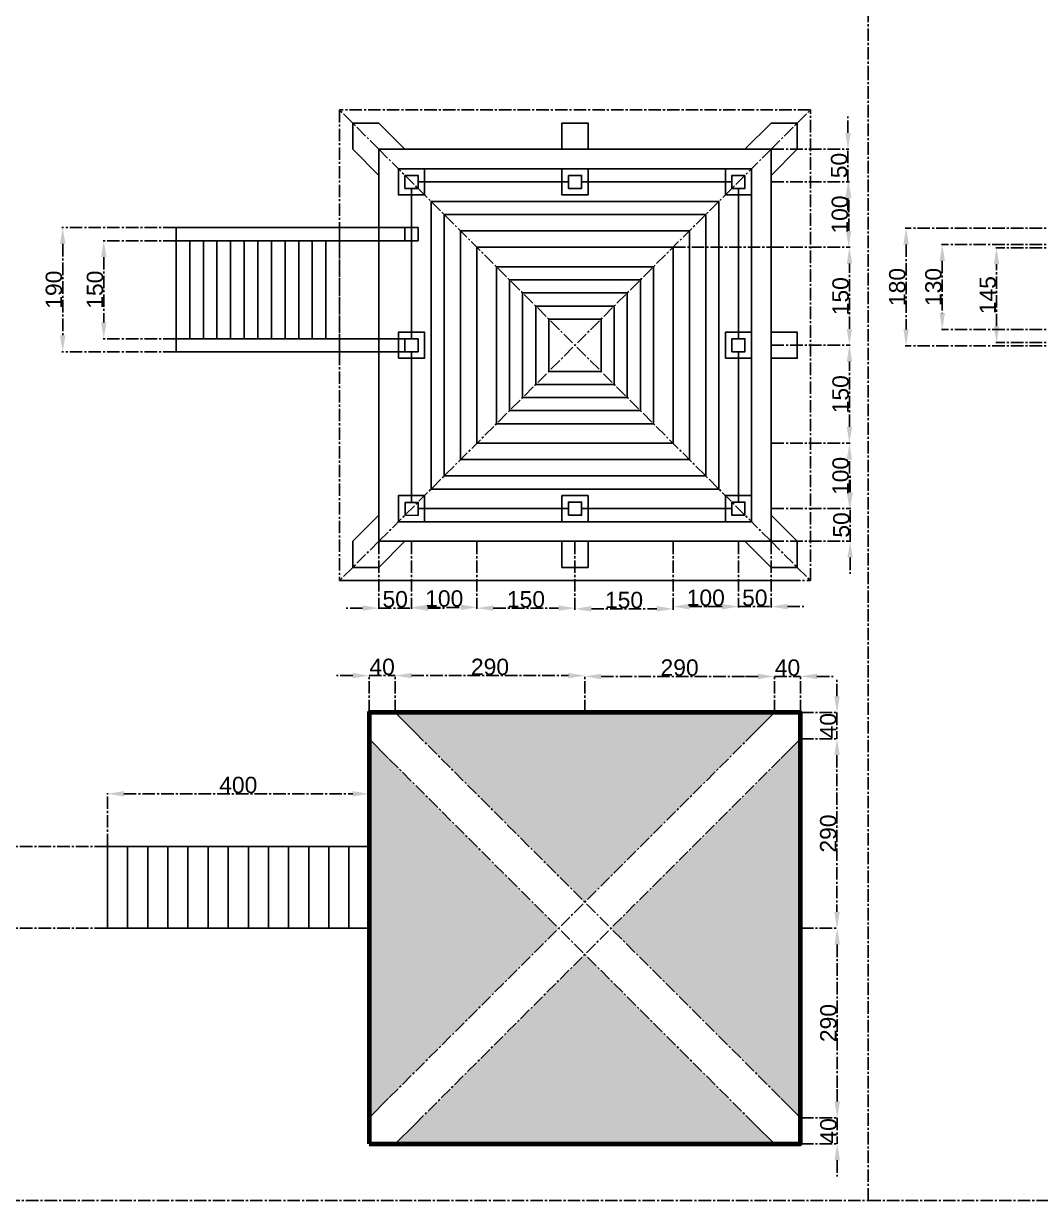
# Model space of a CAD drawing. Header units: centimetres. Extents: x -483 to 5478, y -332 to 3204.
# Drawn here: x 971 to 2526, y -332 to 1469 of the extents above; entities that cross this region are included whole.
import ezdxf

# ---------------------------------------------------------------- set-up
doc = ezdxf.new("R2010")
doc.units = ezdxf.units.CM
doc.linetypes.add('AXES2', pattern=[28.575, 19.05, -3.175, 3.175, -3.175])
doc.styles.get("Standard").update_dxf_attribs({"font": 'arial.ttf'})
doc.dimstyles.new('ISO-25', dxfattribs={"dimtxt": 25, "dimasz": 25, "dimexe": 1.25, "dimexo": 0.625, "dimtad": 1, "dimtxsty": 'Standard', "dimcen": 2.5, "dimadec": 0, "dimazin": 0, "dimtfac": 1, "dimtmove": 0, "dimatfit": 3, "dimfxl": 1, "dimarcsym": 0})

# ---------------------------------------------------------------- blocks, each defined once
blk = doc.blocks.new('*D37')
at = {"color": 0, "linetype": 'AXES2', "lineweight": -2, "transparency": 16777216}
for p, q in [((1514, 675.9), (1514, 573.2)), ((1564, 675.9), (1564, 573.2)), ((1489, 574.4), (1464, 574.4)), ((1514, 574.4), (1564, 574.4)), ((1589, 574.4), (1614, 574.4))]:
    blk.add_line(p, q, dxfattribs=at)
at = {"color": 0, "linetype": 'AXES2', "transparency": 16777216}
for points in [[(1489, 578.6), (1489, 570.3), (1514, 574.4)], [(1589, 578.6), (1589, 570.3), (1564, 574.4)]]:
    blk.add_solid(points, dxfattribs=at)
at = {"layer": 'Defpoints', "color": 0, "linetype": 'AXES2', "transparency": 16777216}
for p in [(1514, 676.6), (1564, 676.6), (1564, 574.4)]:
    blk.add_point(p, dxfattribs=at)
at = {"color": 0, "linetype": 'AXES2', "transparency": 16777216, "insert": (1539, 587.8), "char_height": 25, "attachment_point": 5}
blk.add_mtext('50', dxfattribs=at)
blk = doc.blocks.new('*D38')
at = {"color": 0, "linetype": 'AXES2', "lineweight": -2, "transparency": 16777216}
for p, q in [((1564, 675.9), (1564, 574.3)), ((1664, 675.9), (1664, 574.3)), ((1589, 575.5), (1639, 575.5))]:
    blk.add_line(p, q, dxfattribs=at)
at = {"color": 0, "linetype": 'AXES2', "transparency": 16777216}
for points in [[(1589, 579.7), (1589, 571.4), (1564, 575.5)], [(1639, 579.7), (1639, 571.4), (1664, 575.5)]]:
    blk.add_solid(points, dxfattribs=at)
at = {"layer": 'Defpoints', "color": 0, "linetype": 'AXES2', "transparency": 16777216}
for p in [(1564, 676.6), (1664, 676.6), (1664, 575.5)]:
    blk.add_point(p, dxfattribs=at)
at = {"color": 0, "linetype": 'AXES2', "transparency": 16777216, "insert": (1614, 588.9), "char_height": 25, "attachment_point": 5}
blk.add_mtext('100', dxfattribs=at)
blk = doc.blocks.new('*D39')
at = {"color": 0, "linetype": 'AXES2', "lineweight": -2, "transparency": 16777216}
for p, q in [((1664, 675.9), (1664, 573.1)), ((1814, 675.9), (1814, 573.1)), ((1689, 574.3), (1789, 574.3))]:
    blk.add_line(p, q, dxfattribs=at)
at = {"color": 0, "linetype": 'AXES2', "transparency": 16777216}
for points in [[(1689, 578.5), (1689, 570.2), (1664, 574.3)], [(1789, 578.5), (1789, 570.2), (1814, 574.3)]]:
    blk.add_solid(points, dxfattribs=at)
at = {"layer": 'Defpoints', "color": 0, "linetype": 'AXES2', "transparency": 16777216}
for p in [(1664, 676.6), (1814, 676.6), (1814, 574.3)]:
    blk.add_point(p, dxfattribs=at)
at = {"color": 0, "linetype": 'AXES2', "transparency": 16777216, "insert": (1739, 587.7), "char_height": 25, "attachment_point": 5}
blk.add_mtext('150', dxfattribs=at)
blk = doc.blocks.new('*D40')
at = {"color": 0, "linetype": 'AXES2', "lineweight": -2, "transparency": 16777216}
for p, q in [((1814, 675.9), (1814, 571.9)), ((1964, 675.9), (1964, 571.9)), ((1839, 573.2), (1939, 573.2))]:
    blk.add_line(p, q, dxfattribs=at)
at = {"color": 0, "linetype": 'AXES2', "transparency": 16777216}
for points in [[(1839, 577.4), (1839, 569), (1814, 573.2)], [(1939, 577.4), (1939, 569), (1964, 573.2)]]:
    blk.add_solid(points, dxfattribs=at)
at = {"layer": 'Defpoints', "color": 0, "linetype": 'AXES2', "transparency": 16777216}
for p in [(1814, 676.6), (1964, 676.6), (1964, 573.2)]:
    blk.add_point(p, dxfattribs=at)
at = {"color": 0, "linetype": 'AXES2', "transparency": 16777216, "insert": (1889, 586.6), "char_height": 25, "attachment_point": 5}
blk.add_mtext('150', dxfattribs=at)
blk = doc.blocks.new('*D41')
at = {"color": 0, "linetype": 'AXES2', "lineweight": -2, "transparency": 16777216}
for p, q in [((1964, 675.9), (1964, 575.3)), ((2064, 675.9), (2064, 575.3)), ((1989, 576.6), (2039, 576.6))]:
    blk.add_line(p, q, dxfattribs=at)
at = {"color": 0, "linetype": 'AXES2', "transparency": 16777216}
for points in [[(1989, 580.8), (1989, 572.4), (1964, 576.6)], [(2039, 580.8), (2039, 572.4), (2064, 576.6)]]:
    blk.add_solid(points, dxfattribs=at)
at = {"layer": 'Defpoints', "color": 0, "linetype": 'AXES2', "transparency": 16777216}
for p in [(1964, 676.6), (2064, 676.6), (2064, 576.6)]:
    blk.add_point(p, dxfattribs=at)
at = {"color": 0, "linetype": 'AXES2', "transparency": 16777216, "insert": (2014, 590), "char_height": 25, "attachment_point": 5}
blk.add_mtext('100', dxfattribs=at)
blk = doc.blocks.new('*D42')
at = {"color": 0, "linetype": 'AXES2', "lineweight": -2, "transparency": 16777216}
for p, q in [((2064, 675.9), (2064, 575.3)), ((2114, 675.9), (2114, 575.3)), ((2039, 576.6), (2014, 576.6)), ((2064, 576.6), (2114, 576.6)), ((2139, 576.6), (2164, 576.6))]:
    blk.add_line(p, q, dxfattribs=at)
at = {"color": 0, "linetype": 'AXES2', "transparency": 16777216}
for points in [[(2039, 580.8), (2039, 572.4), (2064, 576.6)], [(2139, 580.8), (2139, 572.4), (2114, 576.6)]]:
    blk.add_solid(points, dxfattribs=at)
at = {"layer": 'Defpoints', "color": 0, "linetype": 'AXES2', "transparency": 16777216}
for p in [(2064, 676.6), (2114, 676.6), (2114, 576.6)]:
    blk.add_point(p, dxfattribs=at)
at = {"color": 0, "linetype": 'AXES2', "transparency": 16777216, "insert": (2089, 590), "char_height": 25, "attachment_point": 5}
blk.add_mtext('50', dxfattribs=at)
blk = doc.blocks.new('*D43')
at = {"color": 0, "linetype": 'AXES2', "lineweight": -2, "transparency": 16777216}
for p, q in [((2234.9, 751.6), (2234.9, 776.6)), ((2114.6, 726.6), (2236.1, 726.6)), ((2234.9, 676.6), (2234.9, 726.6)), ((2114.6, 676.6), (2236.1, 676.6)), ((2234.9, 651.6), (2234.9, 626.6))]:
    blk.add_line(p, q, dxfattribs=at)
at = {"color": 0, "linetype": 'AXES2', "transparency": 16777216}
for points in [[(2230.7, 751.6), (2239, 751.6), (2234.9, 726.6)], [(2230.7, 651.6), (2239, 651.6), (2234.9, 676.6)]]:
    blk.add_solid(points, dxfattribs=at)
at = {"layer": 'Defpoints', "color": 0, "linetype": 'AXES2', "transparency": 16777216}
for p in [(2114, 726.6), (2234.9, 726.6), (2114, 676.6)]:
    blk.add_point(p, dxfattribs=at)
at = {"color": 0, "linetype": 'AXES2', "transparency": 16777216, "insert": (2221.5, 701.6), "char_height": 25, "attachment_point": 5, "rotation": 90}
blk.add_mtext('50', dxfattribs=at)
blk = doc.blocks.new('*D44')
at = {"color": 0, "linetype": 'AXES2', "lineweight": -2, "transparency": 16777216}
for p, q in [((2114.6, 826.6), (2235, 826.6)), ((2233.7, 751.6), (2233.7, 801.6)), ((2114.6, 726.6), (2235, 726.6))]:
    blk.add_line(p, q, dxfattribs=at)
at = {"color": 0, "linetype": 'AXES2', "transparency": 16777216}
for points in [[(2229.6, 801.6), (2237.9, 801.6), (2233.7, 826.6)], [(2229.6, 751.6), (2237.9, 751.6), (2233.7, 726.6)]]:
    blk.add_solid(points, dxfattribs=at)
at = {"layer": 'Defpoints', "color": 0, "linetype": 'AXES2', "transparency": 16777216}
for p in [(2114, 826.6), (2233.7, 826.6), (2114, 726.6)]:
    blk.add_point(p, dxfattribs=at)
at = {"color": 0, "linetype": 'AXES2', "transparency": 16777216, "insert": (2220.3, 776.6), "char_height": 25, "attachment_point": 5, "rotation": 90}
blk.add_mtext('100', dxfattribs=at)
blk = doc.blocks.new('*D45')
at = {"color": 0, "linetype": 'AXES2', "lineweight": -2, "transparency": 16777216}
for p, q in [((2114.6, 976.6), (2235, 976.6)), ((2233.7, 851.6), (2233.7, 951.6)), ((2114.6, 826.6), (2235, 826.6))]:
    blk.add_line(p, q, dxfattribs=at)
at = {"color": 0, "linetype": 'AXES2', "transparency": 16777216}
for points in [[(2229.6, 951.6), (2237.9, 951.6), (2233.7, 976.6)], [(2229.6, 851.6), (2237.9, 851.6), (2233.7, 826.6)]]:
    blk.add_solid(points, dxfattribs=at)
at = {"layer": 'Defpoints', "color": 0, "linetype": 'AXES2', "transparency": 16777216}
for p in [(2114, 976.6), (2233.7, 976.6), (2114, 826.6)]:
    blk.add_point(p, dxfattribs=at)
at = {"color": 0, "linetype": 'AXES2', "transparency": 16777216, "insert": (2220.3, 901.6), "char_height": 25, "attachment_point": 5, "rotation": 90}
blk.add_mtext('150', dxfattribs=at)
blk = doc.blocks.new('*D46')
at = {"color": 0, "linetype": 'AXES2', "lineweight": -2, "transparency": 16777216}
for p, q in [((2114.6, 1126.6), (2235, 1126.6)), ((2233.7, 1001.6), (2233.7, 1101.6)), ((2114.6, 976.6), (2235, 976.6))]:
    blk.add_line(p, q, dxfattribs=at)
at = {"color": 0, "linetype": 'AXES2', "transparency": 16777216}
for points in [[(2229.6, 1101.6), (2237.9, 1101.6), (2233.7, 1126.6)], [(2229.6, 1001.6), (2237.9, 1001.6), (2233.7, 976.6)]]:
    blk.add_solid(points, dxfattribs=at)
at = {"layer": 'Defpoints', "color": 0, "linetype": 'AXES2', "transparency": 16777216}
for p in [(2114, 1126.6), (2233.7, 1126.6), (2114, 976.6)]:
    blk.add_point(p, dxfattribs=at)
at = {"color": 0, "linetype": 'AXES2', "transparency": 16777216, "insert": (2220.3, 1051.6), "char_height": 25, "attachment_point": 5, "rotation": 90}
blk.add_mtext('150', dxfattribs=at)
blk = doc.blocks.new('*D47')
at = {"color": 0, "linetype": 'AXES2', "lineweight": -2, "transparency": 16777216}
for p, q in [((2114.6, 1226.6), (2233.8, 1226.6)), ((2232.6, 1151.6), (2232.6, 1201.6)), ((2114.6, 1126.6), (2233.8, 1126.6))]:
    blk.add_line(p, q, dxfattribs=at)
at = {"color": 0, "linetype": 'AXES2', "transparency": 16777216}
for points in [[(2228.4, 1201.6), (2236.8, 1201.6), (2232.6, 1226.6)], [(2228.4, 1151.6), (2236.8, 1151.6), (2232.6, 1126.6)]]:
    blk.add_solid(points, dxfattribs=at)
at = {"layer": 'Defpoints', "color": 0, "linetype": 'AXES2', "transparency": 16777216}
for p in [(2114, 1226.6), (2232.6, 1226.6), (2114, 1126.6)]:
    blk.add_point(p, dxfattribs=at)
at = {"color": 0, "linetype": 'AXES2', "transparency": 16777216, "insert": (2219.2, 1176.6), "char_height": 25, "attachment_point": 5, "rotation": 90}
blk.add_mtext('100', dxfattribs=at)
blk = doc.blocks.new('*D48')
at = {"color": 0, "linetype": 'AXES2', "lineweight": -2, "transparency": 16777216}
for p, q in [((2231.5, 1301.6), (2231.5, 1326.6)), ((2114.6, 1276.6), (2232.7, 1276.6)), ((2231.5, 1226.6), (2231.5, 1276.6)), ((2114.6, 1226.6), (2232.7, 1226.6)), ((2231.5, 1201.6), (2231.5, 1176.6))]:
    blk.add_line(p, q, dxfattribs=at)
at = {"color": 0, "linetype": 'AXES2', "transparency": 16777216}
for points in [[(2227.3, 1301.6), (2235.6, 1301.6), (2231.5, 1276.6)], [(2227.3, 1201.6), (2235.6, 1201.6), (2231.5, 1226.6)]]:
    blk.add_solid(points, dxfattribs=at)
at = {"layer": 'Defpoints', "color": 0, "linetype": 'AXES2', "transparency": 16777216}
for p in [(2114, 1276.6), (2231.5, 1276.6), (2114, 1226.6)]:
    blk.add_point(p, dxfattribs=at)
at = {"color": 0, "linetype": 'AXES2', "transparency": 16777216, "insert": (2218.1, 1251.6), "char_height": 25, "attachment_point": 5, "rotation": 90}
blk.add_mtext('50', dxfattribs=at)
blk = doc.blocks.new('*D49')
at = {"color": 0, "linetype": 'AXES2', "lineweight": -2, "transparency": 16777216}
for p, q in [((1203.3, 1156.6), (1029.2, 1156.6)), ((1030.5, 1131.6), (1030.5, 991.6)), ((1203.3, 966.6), (1029.2, 966.6))]:
    blk.add_line(p, q, dxfattribs=at)
at = {"color": 0, "linetype": 'AXES2', "transparency": 16777216}
for points in [[(1026.3, 1131.6), (1034.6, 1131.6), (1030.5, 1156.6)], [(1026.3, 991.6), (1034.6, 991.6), (1030.5, 966.6)]]:
    blk.add_solid(points, dxfattribs=at)
at = {"layer": 'Defpoints', "color": 0, "linetype": 'AXES2', "transparency": 16777216}
for p in [(1204, 1156.6), (1030.5, 966.6), (1204, 966.6)]:
    blk.add_point(p, dxfattribs=at)
at = {"color": 0, "linetype": 'AXES2', "transparency": 16777216, "insert": (1017.1, 1061.6), "char_height": 25, "attachment_point": 5, "rotation": 90}
blk.add_mtext('190', dxfattribs=at)
blk = doc.blocks.new('*D50')
at = {"color": 0, "linetype": 'AXES2', "lineweight": -2, "transparency": 16777216}
for p, q in [((1203.3, 1136.6), (1092, 1136.6)), ((1093.3, 1111.6), (1093.3, 1011.6)), ((1203.3, 986.6), (1092, 986.6))]:
    blk.add_line(p, q, dxfattribs=at)
at = {"color": 0, "linetype": 'AXES2', "transparency": 16777216}
for points in [[(1089.1, 1111.6), (1097.4, 1111.6), (1093.3, 1136.6)], [(1089.1, 1011.6), (1097.4, 1011.6), (1093.3, 986.6)]]:
    blk.add_solid(points, dxfattribs=at)
at = {"layer": 'Defpoints', "color": 0, "linetype": 'AXES2', "transparency": 16777216}
for p in [(1204, 1136.6), (1093.3, 986.6), (1204, 986.6)]:
    blk.add_point(p, dxfattribs=at)
at = {"color": 0, "linetype": 'AXES2', "transparency": 16777216, "insert": (1079.9, 1061.6), "char_height": 25, "attachment_point": 5, "rotation": 90}
blk.add_mtext('150', dxfattribs=at)
blk = doc.blocks.new('*D51')
at = {"color": 0, "linetype": 'AXES2', "lineweight": -2, "transparency": 16777216}
for p, q in [((1474, 471), (1449, 471)), ((1499, 415), (1499, 472.2)), ((1499, 471), (1539, 471)), ((1539, 415), (1539, 472.2)), ((1564, 471), (1589, 471))]:
    blk.add_line(p, q, dxfattribs=at)
at = {"color": 0, "linetype": 'AXES2', "transparency": 16777216}
for points in [[(1474, 475.1), (1474, 466.8), (1499, 471)], [(1564, 475.1), (1564, 466.8), (1539, 471)]]:
    blk.add_solid(points, dxfattribs=at)
at = {"layer": 'Defpoints', "color": 0, "linetype": 'AXES2', "transparency": 16777216}
for p in [(1539, 471), (1499, 414.4), (1539, 414.4)]:
    blk.add_point(p, dxfattribs=at)
at = {"color": 0, "linetype": 'AXES2', "transparency": 16777216, "insert": (1519, 484.3), "char_height": 25, "attachment_point": 5}
blk.add_mtext('40', dxfattribs=at)
blk = doc.blocks.new('*D52')
at = {"color": 0, "linetype": 'AXES2', "lineweight": -2, "transparency": 16777216}
for p, q in [((1539, 415), (1539, 472.2)), ((1564, 471), (1804, 471)), ((1829, 415), (1829, 472.2))]:
    blk.add_line(p, q, dxfattribs=at)
at = {"color": 0, "linetype": 'AXES2', "transparency": 16777216}
for points in [[(1564, 475.1), (1564, 466.8), (1539, 471)], [(1804, 475.1), (1804, 466.8), (1829, 471)]]:
    blk.add_solid(points, dxfattribs=at)
at = {"layer": 'Defpoints', "color": 0, "linetype": 'AXES2', "transparency": 16777216}
for p in [(1829, 471), (1539, 414.4), (1829, 414.4)]:
    blk.add_point(p, dxfattribs=at)
at = {"color": 0, "linetype": 'AXES2', "transparency": 16777216, "insert": (1684, 484.3), "char_height": 25, "attachment_point": 5}
blk.add_mtext('290', dxfattribs=at)
blk = doc.blocks.new('*D53')
at = {"color": 0, "linetype": 'AXES2', "lineweight": -2, "transparency": 16777216}
for p, q in [((1829, 415), (1829, 471.1)), ((1854, 469.8), (2094, 469.8)), ((2119, 415), (2119, 471.1))]:
    blk.add_line(p, q, dxfattribs=at)
at = {"color": 0, "linetype": 'AXES2', "transparency": 16777216}
for points in [[(1854, 474), (1854, 465.6), (1829, 469.8)], [(2094, 474), (2094, 465.6), (2119, 469.8)]]:
    blk.add_solid(points, dxfattribs=at)
at = {"layer": 'Defpoints', "color": 0, "linetype": 'AXES2', "transparency": 16777216}
for p in [(2119, 469.8), (1829, 414.4), (2119, 414.4)]:
    blk.add_point(p, dxfattribs=at)
at = {"color": 0, "linetype": 'AXES2', "transparency": 16777216, "insert": (1974, 483.2), "char_height": 25, "attachment_point": 5}
blk.add_mtext('290', dxfattribs=at)
blk = doc.blocks.new('*D54')
at = {"color": 0, "linetype": 'AXES2', "lineweight": -2, "transparency": 16777216}
for p, q in [((2094, 469.8), (2069, 469.8)), ((2119, 415), (2119, 471.1)), ((2119, 469.8), (2159, 469.8)), ((2159, 415), (2159, 471.1)), ((2184, 469.8), (2209, 469.8))]:
    blk.add_line(p, q, dxfattribs=at)
at = {"color": 0, "linetype": 'AXES2', "transparency": 16777216}
for points in [[(2094, 474), (2094, 465.6), (2119, 469.8)], [(2184, 474), (2184, 465.6), (2159, 469.8)]]:
    blk.add_solid(points, dxfattribs=at)
at = {"layer": 'Defpoints', "color": 0, "linetype": 'AXES2', "transparency": 16777216}
for p in [(2159, 469.8), (2119, 414.4), (2159, 414.4)]:
    blk.add_point(p, dxfattribs=at)
at = {"color": 0, "linetype": 'AXES2', "transparency": 16777216, "insert": (2139, 483.2), "char_height": 25, "attachment_point": 5}
blk.add_mtext('40', dxfattribs=at)
blk = doc.blocks.new('*D55')
at = {"color": 0, "linetype": 'AXES2', "lineweight": -2, "transparency": 16777216}
for p, q in [((2214.7, 439.4), (2214.7, 464.4)), ((2159.6, 414.4), (2216, 414.4)), ((2214.7, 414.4), (2214.7, 374.4)), ((2159.6, 374.4), (2216, 374.4)), ((2214.7, 349.4), (2214.7, 324.4))]:
    blk.add_line(p, q, dxfattribs=at)
at = {"color": 0, "linetype": 'AXES2', "transparency": 16777216}
for points in [[(2210.6, 439.4), (2218.9, 439.4), (2214.7, 414.4)], [(2210.6, 349.4), (2218.9, 349.4), (2214.7, 374.4)]]:
    blk.add_solid(points, dxfattribs=at)
at = {"layer": 'Defpoints', "color": 0, "linetype": 'AXES2', "transparency": 16777216}
for p in [(2159, 414.4), (2159, 374.4), (2214.7, 374.4)]:
    blk.add_point(p, dxfattribs=at)
at = {"color": 0, "linetype": 'AXES2', "transparency": 16777216, "insert": (2201.4, 394.4), "char_height": 25, "attachment_point": 5, "rotation": 90}
blk.add_mtext('40', dxfattribs=at)
blk = doc.blocks.new('*D56')
at = {"color": 0, "linetype": 'AXES2', "lineweight": -2, "transparency": 16777216}
for p, q in [((2159.6, 374.4), (2216, 374.4)), ((2214.7, 349.4), (2214.7, 109.4)), ((2159.6, 84.4), (2216, 84.4))]:
    blk.add_line(p, q, dxfattribs=at)
at = {"color": 0, "linetype": 'AXES2', "transparency": 16777216}
for points in [[(2210.6, 349.4), (2218.9, 349.4), (2214.7, 374.4)], [(2210.6, 109.4), (2218.9, 109.4), (2214.7, 84.4)]]:
    blk.add_solid(points, dxfattribs=at)
at = {"layer": 'Defpoints', "color": 0, "linetype": 'AXES2', "transparency": 16777216}
for p in [(2159, 374.4), (2159, 84.4), (2214.7, 84.4)]:
    blk.add_point(p, dxfattribs=at)
at = {"color": 0, "linetype": 'AXES2', "transparency": 16777216, "insert": (2201.4, 229.4), "char_height": 25, "attachment_point": 5, "rotation": 90}
blk.add_mtext('290', dxfattribs=at)
blk = doc.blocks.new('*D57')
at = {"color": 0, "linetype": 'AXES2', "lineweight": -2, "transparency": 16777216}
for p, q in [((2159.6, 84.4), (2216.3, 84.4)), ((2215.1, 59.4), (2215.1, -180.6)), ((2159.6, -205.6), (2216.3, -205.6))]:
    blk.add_line(p, q, dxfattribs=at)
at = {"color": 0, "linetype": 'AXES2', "transparency": 16777216}
for points in [[(2210.9, 59.4), (2219.2, 59.4), (2215.1, 84.4)], [(2210.9, -180.6), (2219.2, -180.6), (2215.1, -205.6)]]:
    blk.add_solid(points, dxfattribs=at)
at = {"layer": 'Defpoints', "color": 0, "linetype": 'AXES2', "transparency": 16777216}
for p in [(2159, 84.4), (2159, -205.6), (2215.1, -205.6)]:
    blk.add_point(p, dxfattribs=at)
at = {"color": 0, "linetype": 'AXES2', "transparency": 16777216, "insert": (2201.7, -60.6), "char_height": 25, "attachment_point": 5, "rotation": 90}
blk.add_mtext('290', dxfattribs=at)
blk = doc.blocks.new('*D58')
at = {"color": 0, "linetype": 'AXES2', "lineweight": -2, "transparency": 16777216}
for p, q in [((2215.1, -180.6), (2215.1, -155.6)), ((2159.6, -205.6), (2216.3, -205.6)), ((2215.1, -205.6), (2215.1, -245.6)), ((2159.6, -245.6), (2216.3, -245.6)), ((2215.1, -270.6), (2215.1, -295.6))]:
    blk.add_line(p, q, dxfattribs=at)
at = {"color": 0, "linetype": 'AXES2', "transparency": 16777216}
for points in [[(2210.9, -180.6), (2219.2, -180.6), (2215.1, -205.6)], [(2210.9, -270.6), (2219.2, -270.6), (2215.1, -245.6)]]:
    blk.add_solid(points, dxfattribs=at)
at = {"layer": 'Defpoints', "color": 0, "linetype": 'AXES2', "transparency": 16777216}
for p in [(2159, -205.6), (2159, -245.6), (2215.1, -245.6)]:
    blk.add_point(p, dxfattribs=at)
at = {"color": 0, "linetype": 'AXES2', "transparency": 16777216, "insert": (2201.7, -225.6), "char_height": 25, "attachment_point": 5, "rotation": 90}
blk.add_mtext('40', dxfattribs=at)
blk = doc.blocks.new('*D59')
at = {"color": 0, "linetype": 'AXES2', "lineweight": -2, "transparency": 16777216}
for p, q in [((1098.4, 209.4), (932.3, 209.4)), ((933.5, 184.4), (933.5, 109.4)), ((1098.4, 84.4), (932.3, 84.4))]:
    blk.add_line(p, q, dxfattribs=at)
at = {"color": 0, "linetype": 'AXES2', "transparency": 16777216}
for points in [[(929.3, 184.4), (937.7, 184.4), (933.5, 209.4)], [(929.3, 109.4), (937.7, 109.4), (933.5, 84.4)]]:
    blk.add_solid(points, dxfattribs=at)
at = {"layer": 'Defpoints', "color": 0, "linetype": 'AXES2', "transparency": 16777216}
for p in [(1099, 209.4), (933.5, 84.4), (1099, 84.4)]:
    blk.add_point(p, dxfattribs=at)
at = {"color": 0, "linetype": 'AXES2', "transparency": 16777216, "insert": (920.1, 146.9), "char_height": 25, "attachment_point": 5, "rotation": 90}
blk.add_mtext('125', dxfattribs=at)
blk = doc.blocks.new('*D60')
at = {"color": 0, "linetype": 'AXES2', "lineweight": -2, "transparency": 16777216}
for p, q in [((1099, 210), (1099, 291.4)), ((1124, 290.2), (1474, 290.2)), ((1499, 210), (1499, 291.4))]:
    blk.add_line(p, q, dxfattribs=at)
at = {"color": 0, "linetype": 'AXES2', "transparency": 16777216}
for points in [[(1124, 294.3), (1124, 286), (1099, 290.2)], [(1474, 294.3), (1474, 286), (1499, 290.2)]]:
    blk.add_solid(points, dxfattribs=at)
at = {"layer": 'Defpoints', "color": 0, "linetype": 'AXES2', "transparency": 16777216}
for p in [(1499, 290.2), (1099, 209.4), (1499, 209.4)]:
    blk.add_point(p, dxfattribs=at)
at = {"color": 0, "linetype": 'AXES2', "transparency": 16777216, "insert": (1299, 303.6), "char_height": 25, "attachment_point": 5}
blk.add_mtext('400', dxfattribs=at)
blk = doc.blocks.new('*D86')
at = {"color": 0, "linetype": 'AXES2', "lineweight": -2, "transparency": 16777216}
for p, q in [((2671.2, 1155.7), (2319.1, 1155.7)), ((2320.4, 1130.7), (2320.4, 1000.7)), ((2671.2, 975.7), (2319.1, 975.7))]:
    blk.add_line(p, q, dxfattribs=at)
at = {"color": 0, "linetype": 'AXES2', "transparency": 16777216}
for points in [[(2316.2, 1130.7), (2324.5, 1130.7), (2320.4, 1155.7)], [(2316.2, 1000.7), (2324.5, 1000.7), (2320.4, 975.7)]]:
    blk.add_solid(points, dxfattribs=at)
at = {"layer": 'Defpoints', "color": 0, "linetype": 'AXES2', "transparency": 16777216}
for p in [(2671.8, 1155.7), (2320.4, 975.7), (2671.8, 975.7)]:
    blk.add_point(p, dxfattribs=at)
at = {"color": 0, "linetype": 'AXES2', "transparency": 16777216, "insert": (2307, 1065.7), "char_height": 25, "attachment_point": 5, "rotation": 90}
blk.add_mtext('180', dxfattribs=at)
blk = doc.blocks.new('*D87')
at = {"color": 0, "linetype": 'AXES2', "lineweight": -2, "transparency": 16777216}
for p, q in [((2671.2, 1130.7), (2374.5, 1130.7)), ((2375.7, 1105.7), (2375.7, 1025.7)), ((2671.2, 1000.7), (2374.5, 1000.7))]:
    blk.add_line(p, q, dxfattribs=at)
at = {"color": 0, "linetype": 'AXES2', "transparency": 16777216}
for points in [[(2371.6, 1105.7), (2379.9, 1105.7), (2375.7, 1130.7)], [(2371.6, 1025.7), (2379.9, 1025.7), (2375.7, 1000.7)]]:
    blk.add_solid(points, dxfattribs=at)
at = {"layer": 'Defpoints', "color": 0, "linetype": 'AXES2', "transparency": 16777216}
for p in [(2671.8, 1130.7), (2375.7, 1000.7), (2671.8, 1000.7)]:
    blk.add_point(p, dxfattribs=at)
at = {"color": 0, "linetype": 'AXES2', "transparency": 16777216, "insert": (2362.3, 1065.7), "char_height": 25, "attachment_point": 5, "rotation": 90}
blk.add_mtext('130', dxfattribs=at)
blk = doc.blocks.new('*D88')
at = {"color": 0, "linetype": 'AXES2', "lineweight": -2, "transparency": 16777216}
for p, q in [((2671.2, 1125.7), (2457.5, 1125.7)), ((2458.7, 1005.7), (2458.7, 1100.7)), ((2671.2, 980.7), (2457.5, 980.7))]:
    blk.add_line(p, q, dxfattribs=at)
at = {"color": 0, "linetype": 'AXES2', "transparency": 16777216}
for points in [[(2454.6, 1100.7), (2462.9, 1100.7), (2458.7, 1125.7)], [(2454.6, 1005.7), (2462.9, 1005.7), (2458.7, 980.7)]]:
    blk.add_solid(points, dxfattribs=at)
at = {"layer": 'Defpoints', "color": 0, "linetype": 'AXES2', "transparency": 16777216}
for p in [(2458.7, 1125.7), (2671.8, 1125.7), (2671.8, 980.7)]:
    blk.add_point(p, dxfattribs=at)
at = {"color": 0, "linetype": 'AXES2', "transparency": 16777216, "insert": (2445.4, 1053.2), "char_height": 25, "attachment_point": 5, "rotation": 90}
blk.add_mtext('145', dxfattribs=at)

msp = doc.modelspace()

# ---------------------------------------------------------------- hatches: boundary and pattern name
h = msp.add_hatch()
h.set_pattern_fill('ESCHER', color=256)
h.set_pattern_definition([(60, (1499.004, -245.645), (-30.48, -7e-09), [27.94, -2.54]), (180, (1499.004, -245.645), (15.24, -26.39645), [27.94, -2.54]), (300, (1499.004, -245.645), (30.48, -7e-09), [27.94, -2.54]), (60, (1501.544, -245.645), (-30.48, -7e-09), [5.08, -25.4]), (300, (1501.544, -245.645), (30.48, -7e-09), [5.08, -25.4]), (60, (1497.734, -243.445), (-30.48, -7e-09), [5.08, -25.4]), (180, (1497.734, -243.445), (15.24, -26.39645), [5.08, -25.4]), (300, (1497.734, -247.845), (30.48, -7e-09), [5.08, -25.4]), (180, (1497.734, -247.845), (15.24, -26.39645), [5.08, -25.4]), (60, (1488.844, -245.645), (-30.48, -7e-09), [5.08, -25.4]), (300, (1488.844, -245.645), (30.48, -7e-09), [5.08, -25.4]), (60, (1504.084, -254.444), (-30.48, -7e-09), [5.08, -25.4]), (180, (1504.084, -254.444), (15.24, -26.39645), [5.08, -25.4]), (300, (1504.084, -236.846), (30.48, -7e-09), [5.08, -25.4]), (180, (1504.084, -236.846), (15.24, -26.39645), [5.08, -25.4]), (0, (1504.084, -241.246), (-15.24, 26.39645), [17.78, -12.7]), (0, (1504.084, -250.044), (-15.24, 26.39645), [17.78, -12.7]), (120, (1500.274, -239.046), (-30.48, 7e-09), [17.78, -12.7]), (120, (1492.654, -243.445), (-30.48, 7e-09), [17.78, -12.7]), (240, (1492.654, -247.845), (15.24, -26.39645), [17.78, -12.7]), (240, (1500.274, -252.244), (15.24, -26.39645), [17.78, -12.7])])
h.paths.add_polyline_path([(1529.004, 344.355), (1499.004, 374.355), (1499.004, -205.645), (1529.004, -175.645), (1789.004, 84.355)])
h.paths.add_polyline_path([(2089.004, 384.355), (2119.004, 414.355), (1539.004, 414.355), (1569.004, 384.355), (1829.004, 124.355)])
h.paths.add_polyline_path([(2159.004, 374.355), (2129.004, 344.355), (1869.004, 84.355), (2129.004, -175.645), (2159.004, -205.645)])
h.paths.add_polyline_path([(1829.004, 44.355), (1569.004, -215.645), (1539.004, -245.645), (2119.004, -245.645), (2089.004, -215.645)])

# ---------------------------------------------------------------- linework, layer by layer
at = {"linetype": 'AXES2'}
for p, q in [((2262.549, 1385.144), (2262.549, 1494.8)), ((2262.549, -332.072), (2262.549, 1385.144)), ((1453.961, 966.556), (1453.961, 1156.556)), ((1412.261, 1136.556), (1433.091, 1136.556)), ((1963.961, 1126.556), (2113.961, 1126.556)), ((2113.961, 996.556), (2153.961, 996.556)), ((1793.961, 746.556), (1833.961, 746.556)), ((1793.961, 676.556), (1833.961, 676.556)), ((1829.004, 414.355), (2119.004, 414.355)), ((1499.004, 209.355), (1468.234, 209.355)), ((-483.067, -332.072), (2262.549, -332.072)), ((2262.549, -332.072), (5456.129, -332.072))]:
    msp.add_line(p, q, dxfattribs=at)
at = {"color": 40, "linetype": 'AXES2', "true_color": 0xf8d731}
for p, q in [((1513.961, 1276.556), (1453.961, 1336.556)), ((2113.961, 1276.556), (2173.961, 1336.556)), ((1513.961, 1276.556), (2113.961, 676.556)), ((2113.961, 1276.556), (1513.961, 676.556)), ((1513.961, 676.556), (1453.961, 616.556)), ((2113.961, 676.556), (2173.961, 616.556))]:
    msp.add_line(p, q, dxfattribs=at)
for p, q in [((1473.961, 1276.556), (1473.961, 1316.556)), ((1473.961, 1316.556), (1513.961, 1316.556)), ((1513.961, 1316.556), (1513.961, 1316.556)), ((1513.961, 1316.556), (1553.961, 1276.556)), ((2073.961, 1276.556), (2113.961, 1316.556)), ((2113.961, 1316.556), (2153.961, 1316.556)), ((2153.961, 1316.556), (2153.961, 1276.556)), ((1513.961, 1236.556), (1473.961, 1276.556)), ((2113.961, 676.556), (2113.961, 1276.556)), ((2153.961, 1276.556), (2113.961, 1236.556)), ((2083.961, 1246.556), (2043.961, 1246.556)), ((2043.961, 1246.556), (2083.961, 1246.556)), ((2083.961, 1206.556), (2083.961, 1246.556)), ((2083.961, 706.556), (2083.961, 746.556)), ((1473.961, 676.556), (1513.961, 716.556)), ((1513.961, 716.556), (1473.961, 676.556)), ((2043.961, 706.556), (2083.961, 706.556)), ((2113.961, 716.556), (2153.961, 676.556)), ((1473.961, 636.556), (1473.961, 676.556)), ((1473.961, 676.556), (1473.961, 636.556)), ((1513.961, 636.556), (1553.961, 676.556)), ((2113.961, 636.556), (2073.961, 676.556)), ((2153.961, 676.556), (2153.961, 636.556)), ((1513.961, 636.556), (1473.961, 636.556)), ((1473.961, 636.556), (1513.961, 636.556)), ((2153.961, 636.556), (2113.961, 636.556)), ((1499.004, 84.355), (1499.004, 209.355)), ((1909.004, -245.645), (1909.004, -245.645))]:
    msp.add_line(p, q)
at = {"color": 2, "true_color": 0xf1eb1f}
msp.add_line((1543.961, 1246.556), (1583.961, 1246.556), dxfattribs=at)
at = {"color": 244, "true_color": 0x991b1e}
for p, q in [((1583.961, 1246.556), (2043.961, 1246.556)), ((2083.961, 1246.556), (2083.961, 706.556)), ((1573.961, 1226.556), (1803.961, 1226.556)), ((1823.961, 1226.556), (2053.961, 1226.556)), ((1563.961, 1216.556), (1563.961, 986.556)), ((2063.961, 1216.556), (2063.961, 986.556)), ((1563.961, 736.556), (1563.961, 966.556)), ((2063.961, 736.556), (2063.961, 966.556)), ((1803.961, 726.556), (1573.961, 726.556)), ((2053.961, 726.556), (1823.961, 726.556)), ((2083.961, 706.556), (1543.961, 706.556))]:
    msp.add_line(p, q, dxfattribs=at)
at = {"color": 242, "linetype": 'ByBlock', "true_color": 0xcd2027}
for p, q in [((1203.961, 1156.556), (1203.961, 966.556)), ((1203.961, 1136.556), (1224.791, 1136.556)), ((1224.791, 1136.556), (1224.791, 986.556)), ((1245.621, 986.556), (1245.621, 1136.556)), ((1245.621, 1136.556), (1266.451, 1136.556)), ((1266.451, 1136.556), (1266.451, 986.556)), ((1287.281, 986.556), (1287.281, 1136.556)), ((1287.281, 1136.556), (1308.111, 1136.556)), ((1308.111, 1136.556), (1308.111, 986.556)), ((1328.941, 986.556), (1328.941, 1136.556)), ((1328.941, 1136.556), (1349.771, 1136.556)), ((1349.771, 1136.556), (1349.771, 986.556)), ((1370.601, 986.556), (1370.601, 1136.556)), ((1370.601, 1136.556), (1391.431, 1136.556)), ((1391.431, 1136.556), (1391.431, 986.556)), ((1412.261, 986.556), (1412.261, 1136.556)), ((1433.091, 1136.556), (1433.091, 986.556)), ((1224.791, 986.556), (1245.621, 986.556)), ((1266.451, 986.556), (1287.281, 986.556)), ((1308.111, 986.556), (1328.941, 986.556)), ((1349.771, 986.556), (1370.601, 986.556)), ((1391.431, 986.556), (1412.261, 986.556)), ((1129.764, 209.355), (1098.994, 209.355)), ((1099.004, 209.355), (1099.004, 209.355)), ((1099.004, 84.355), (1099.004, 209.355)), ((1129.764, 84.355), (1129.764, 209.355)), ((1191.304, 209.355), (1160.534, 209.355)), ((1160.534, 209.355), (1160.534, 84.355)), ((1191.304, 84.355), (1191.304, 209.355)), ((1252.844, 209.355), (1222.074, 209.355)), ((1222.074, 209.355), (1222.074, 84.355)), ((1252.844, 84.355), (1252.844, 209.355)), ((1314.384, 209.355), (1283.614, 209.355)), ((1283.614, 209.355), (1283.614, 84.355)), ((1314.384, 84.355), (1314.384, 209.355)), ((1375.924, 209.355), (1345.154, 209.355)), ((1345.154, 209.355), (1345.154, 84.355)), ((1375.924, 84.355), (1375.924, 209.355)), ((1437.464, 209.355), (1406.694, 209.355)), ((1406.694, 209.355), (1406.694, 84.355)), ((1437.464, 84.355), (1437.464, 209.355)), ((1468.234, 209.355), (1468.234, 84.355)), ((1160.534, 84.355), (1129.764, 84.355)), ((1222.074, 84.355), (1191.304, 84.355)), ((1283.614, 84.355), (1252.844, 84.355)), ((1345.154, 84.355), (1314.384, 84.355)), ((1406.694, 84.355), (1375.924, 84.355)), ((1468.234, 84.355), (1437.464, 84.355))]:
    msp.add_line(p, q, dxfattribs=at)
at = {"color": 6}
for p, q in [((1569.004, 384.355), (1539.004, 414.355)), ((2089.004, 384.355), (2119.004, 414.355)), ((1529.004, 344.355), (1499.004, 374.355)), ((2129.004, 344.355), (2159.004, 374.355)), ((1529.004, -175.645), (1499.004, -205.645)), ((2129.004, -175.645), (2159.004, -205.645)), ((1569.004, -215.645), (1539.004, -245.645)), ((2089.004, -215.645), (2119.004, -245.645))]:
    msp.add_line(p, q, dxfattribs=at)
at = {"color": 6, "linetype": 'AXES2'}
for p, q in [((2089.004, 384.355), (1529.004, -175.645)), ((1569.004, 384.355), (2129.004, -175.645)), ((2089.004, -215.645), (1529.004, 344.355)), ((1569.004, -215.645), (2129.004, 344.355))]:
    msp.add_line(p, q, dxfattribs=at)
at = {"color": 40, "linetype": 'AXES2', "true_color": 0xf8d731}
msp.add_lwpolyline([(1453.961, 616.556), (2173.961, 616.556), (2173.961, 1336.556), (1453.961, 1336.556), (1453.961, 616.556)], close=True, dxfattribs=at)
for points in [[(1793.961, 1276.556), (1793.961, 1316.556), (1833.961, 1316.556), (1833.961, 1276.556)], [(1513.961, 676.556), (2113.961, 676.556), (2113.961, 1276.556), (1513.961, 1276.556), (1513.961, 676.556)], [(1593.961, 756.556), (2033.961, 756.556), (2033.961, 1196.556), (1593.961, 1196.556), (1593.961, 756.556)], [(1613.961, 776.556), (2013.961, 776.556), (2013.961, 1176.556), (1613.961, 1176.556), (1613.961, 776.556)], [(1553.961, 1136.556), (1573.961, 1136.556), (1573.961, 1156.556), (1553.961, 1156.556), (1553.961, 1136.556)], [(1638.961, 801.556), (1988.961, 801.556), (1988.961, 1151.556), (1638.961, 1151.556), (1638.961, 801.556)], [(1663.961, 826.556), (1963.961, 826.556), (1963.961, 1126.556), (1663.961, 1126.556), (1663.961, 826.556)], [(1693.961, 856.556), (1933.961, 856.556), (1933.961, 1096.556), (1693.961, 1096.556), (1693.961, 856.556)], [(1713.961, 876.556), (1913.961, 876.556), (1913.961, 1076.556), (1713.961, 1076.556), (1713.961, 876.556)], [(1733.961, 896.556), (1893.961, 896.556), (1893.961, 1056.556), (1733.961, 1056.556), (1733.961, 896.556)], [(1753.961, 916.556), (1873.961, 916.556), (1873.961, 1036.556), (1753.961, 1036.556), (1753.961, 916.556)], [(1773.961, 936.556), (1853.961, 936.556), (1853.961, 1016.556), (1773.961, 1016.556), (1773.961, 936.556)], [(1543.961, 956.556), (1583.961, 956.556), (1583.961, 996.556), (1543.961, 996.556), (1543.961, 956.556)], [(2043.961, 956.556), (2043.961, 996.556), (2083.961, 996.556), (2083.961, 956.556), (2043.961, 956.556)], [(2113.961, 956.556), (2153.961, 956.556), (2153.961, 996.556), (2113.961, 996.556)], [(1553.961, 966.556), (1573.961, 966.556), (1573.961, 986.556), (1553.961, 986.556), (1553.961, 966.556)], [(2053.961, 966.556), (2073.961, 966.556), (2073.961, 986.556), (2053.961, 986.556), (2053.961, 966.556)], [(1793.961, 706.556), (1833.961, 706.556), (1833.961, 746.556), (1793.961, 746.556), (1793.961, 706.556)], [(1803.961, 716.556), (1823.961, 716.556), (1823.961, 736.556), (1803.961, 736.556), (1803.961, 716.556)], [(1793.961, 676.556), (1793.961, 636.556), (1833.961, 636.556), (1833.961, 676.556)]]:
    msp.add_lwpolyline(points, close=True)
at = {"color": 2, "true_color": 0xf1eb1f}
for points in [[(1543.961, 1246.556), (1543.961, 1206.556), (1583.961, 1206.556), (1583.961, 1246.556), (1543.961, 1246.556)], [(1793.961, 1246.556), (1833.961, 1246.556), (1833.961, 1206.556), (1793.961, 1206.556), (1793.961, 1246.556)], [(2083.961, 1246.556), (2083.961, 1206.556), (2043.961, 1206.556), (2043.961, 1246.556), (2083.961, 1246.556)], [(1553.961, 1236.556), (1573.961, 1236.556), (1573.961, 1216.556), (1553.961, 1216.556), (1553.961, 1236.556)], [(1803.961, 1236.556), (1823.961, 1236.556), (1823.961, 1216.556), (1803.961, 1216.556), (1803.961, 1236.556)], [(2073.961, 1236.556), (2073.961, 1216.556), (2053.961, 1216.556), (2053.961, 1236.556), (2073.961, 1236.556)], [(1543.961, 706.556), (1583.961, 706.556), (1583.961, 746.556), (1543.961, 746.556), (1543.961, 706.556)], [(2083.961, 706.556), (2083.961, 746.556), (2043.961, 746.556), (2043.961, 706.556), (2083.961, 706.556)], [(1553.961, 716.556), (1573.957, 716.204), (1574.288, 736.202), (1554.288, 736.202), (1554.288, 716.202)], [(2073.961, 716.556), (2053.961, 716.556), (2053.961, 736.556), (2073.961, 736.556), (2073.961, 716.556)]]:
    msp.add_lwpolyline(points, close=True, dxfattribs=at)
at = {"color": 244, "true_color": 0x991b1e}
msp.add_lwpolyline([(1553.961, 1136.556), (1203.961, 1136.556), (1203.961, 1156.556), (1553.961, 1156.556)], close=True, dxfattribs=at)
for points in [[(1553.961, 986.556), (1203.961, 986.556)], [(1553.961, 966.556), (1203.961, 966.556)], [(1499.004, 209.355), (1099.004, 209.355), (1099.004, 84.355), (1099.004, 84.355), (1099.004, 209.355)], [(1499.004, 84.355), (1099.004, 84.355)]]:
    msp.add_lwpolyline(points, dxfattribs=at)
msp.add_lwpolyline([(1453.961, 616.556), (2153.961, 616.556)])
at = {"color": 4, "lineweight": 211}
msp.add_lwpolyline([(1499.004, -245.645), (2159.004, -245.645), (2159.004, 414.355), (1499.004, 414.355), (1499.004, -245.645)], close=True, dxfattribs=at)

# ---------------------------------------------------------------- dimensions: what is measured, and where the dimension line sits
at = {"linetype": 'AXES2'}
for base, p1, p2, picture, middle in [((2231.464, 1276.556), (2113.961, 1226.556), (2113.961, 1276.556), '*D48', (2218.075, 1251.556)), ((2232.598, 1226.556), (2113.961, 1126.556), (2113.961, 1226.556), '*D47', (2219.208, 1176.556)), ((1030.473, 966.556), (1203.961, 1156.556), (1203.961, 966.556), '*D49', (1017.084, 1061.556)), ((2320.367, 975.747), (2671.799, 1155.747), (2671.799, 975.747), '*D86', (2306.977, 1065.747)), ((1093.258, 986.556), (1203.961, 1136.556), (1203.961, 986.556), '*D50', (1079.869, 1061.556)), ((2233.731, 1126.556), (2113.961, 976.556), (2113.961, 1126.556), '*D46', (2220.342, 1051.556)), ((2375.724, 1000.747), (2671.799, 1130.747), (2671.799, 1000.747), '*D87', (2362.326, 1065.747)), ((2458.749, 1125.747), (2671.799, 980.747), (2671.799, 1125.747), '*D88', (2445.359, 1053.247)), ((2233.731, 976.556), (2113.961, 826.556), (2113.961, 976.556), '*D45', (2220.342, 901.556)), ((2233.731, 826.556), (2113.961, 726.556), (2113.961, 826.556), '*D44', (2220.342, 776.556)), ((2234.865, 726.556), (2113.961, 676.556), (2113.961, 726.556), '*D43', (2221.475, 701.556)), ((2214.74, 374.355), (2159.004, 414.355), (2159.004, 374.355), '*D55', (2201.351, 394.355)), ((2214.74, 84.355), (2159.004, 374.355), (2159.004, 84.355), '*D56', (2201.351, 229.355)), ((933.515, 84.355), (1099.004, 209.355), (1099.004, 84.355), '*D59', (920.125, 146.855)), ((2215.055, -205.645), (2159.004, 84.355), (2159.004, -205.645), '*D57', (2201.665, -60.645)), ((2215.055, -245.645), (2159.004, -205.645), (2159.004, -245.645), '*D58', (2201.665, -225.645))]:
    dim = msp.add_linear_dim(base=base, p1=p1, p2=p2, angle=90, dimstyle='ISO-25', dxfattribs=at)
    dim.commit()
    dim.dimension.update_dxf_attribs({"geometry": picture, "text_midpoint": middle})
for base, p1, p2, picture, middle in [((1563.961, 574.425), (1513.961, 676.556), (1563.961, 676.556), '*D37', (1538.961, 587.814)), ((1663.961, 575.549), (1563.961, 676.556), (1663.961, 676.556), '*D38', (1613.961, 588.938)), ((1813.961, 574.321), (1663.961, 676.556), (1813.961, 676.556), '*D39', (1738.961, 587.71)), ((1963.961, 573.188), (1813.961, 676.556), (1963.961, 676.556), '*D40', (1888.961, 586.578)), ((2063.961, 576.586), (1963.961, 676.556), (2063.961, 676.556), '*D41', (2013.961, 589.975)), ((2113.961, 576.586), (2063.961, 676.556), (2113.961, 676.556), '*D42', (2088.961, 589.975)), ((1539.004, 470.96), (1499.004, 414.355), (1539.004, 414.355), '*D51', (1519.004, 484.349)), ((1829.004, 470.96), (1539.004, 414.355), (1829.004, 414.355), '*D52', (1684.004, 484.349)), ((2119.004, 469.815), (1829.004, 414.355), (2119.004, 414.355), '*D53', (1974.004, 483.204)), ((2159.004, 469.815), (2119.004, 414.355), (2159.004, 414.355), '*D54', (2139.004, 483.204)), ((1499.004, 290.163), (1099.004, 209.355), (1499.004, 209.355), '*D60', (1299.004, 303.553))]:
    dim = msp.add_linear_dim(base=base, p1=p1, p2=p2, dimstyle='ISO-25', dxfattribs=at)
    dim.commit()
    dim.dimension.update_dxf_attribs({"geometry": picture, "text_midpoint": middle})

doc.saveas('drawing.dxf')
